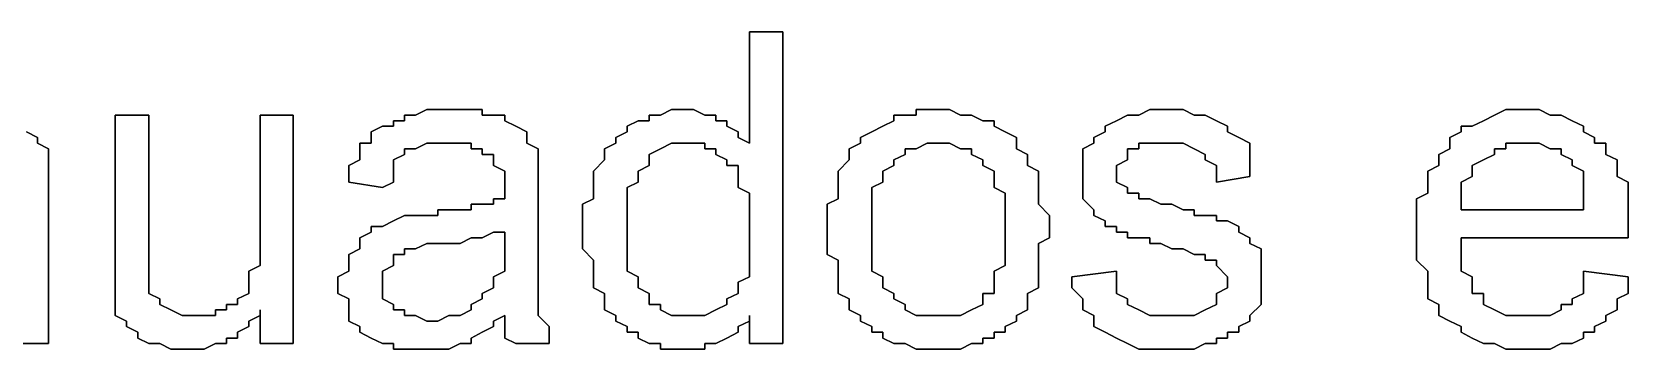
# Model space of a CAD drawing. Header units: metres. Extents: x 2.9 to 42.8, y 1.7 to 28.7.
# Drawn here: x 39.407 to 39.913, y 19.704 to 19.805 of the extents above; entities that cross this region are included whole.
import ezdxf

# ---------------------------------------------------------------- set-up
doc = ezdxf.new("R2010")
doc.units = ezdxf.units.M
doc.layers.add('GRIS', color=8, linetype='Continuous')

msp = doc.modelspace()

# ---------------------------------------------------------------- linework, layer by layer
at = {"layer": 'GRIS', "lineweight": -3}
for points in [[(39.6452, 19.8049), (39.6346, 19.8049), (39.6452, 19.8049)], [(39.6346, 19.8049), (39.6346, 19.7697), (39.6346, 19.8049)], [(39.6452, 19.7062), (39.6452, 19.8049), (39.6452, 19.7062)], [(39.5323, 19.7803), (39.5287, 19.7785), (39.5323, 19.7803)], [(39.5358, 19.7803), (39.5323, 19.7803), (39.5358, 19.7803)], [(39.5393, 19.7803), (39.5358, 19.7803), (39.5393, 19.7803)], [(39.5429, 19.7803), (39.5393, 19.7803), (39.5429, 19.7803)], [(39.5464, 19.7803), (39.5429, 19.7803), (39.5464, 19.7803)], [(39.5499, 19.7803), (39.5464, 19.7803), (39.5499, 19.7803)], [(39.5499, 19.7785), (39.5499, 19.7803), (39.5499, 19.7785)], [(39.6099, 19.7803), (39.6064, 19.7785), (39.6099, 19.7803)], [(39.6134, 19.7803), (39.6099, 19.7803), (39.6134, 19.7803)], [(39.6169, 19.7803), (39.6134, 19.7803), (39.6169, 19.7803)], [(39.6205, 19.7785), (39.6169, 19.7803), (39.6205, 19.7785)], [(39.691, 19.7803), (39.6875, 19.7803), (39.691, 19.7803)], [(39.6875, 19.7803), (39.6875, 19.7785), (39.6875, 19.7803)], [(39.6946, 19.7803), (39.691, 19.7803), (39.6946, 19.7803)], [(39.6981, 19.7803), (39.6946, 19.7803), (39.6981, 19.7803)], [(39.7016, 19.7785), (39.6981, 19.7803), (39.7016, 19.7785)], [(39.7616, 19.7803), (39.7581, 19.7785), (39.7616, 19.7803)], [(39.7651, 19.7803), (39.7616, 19.7803), (39.7651, 19.7803)], [(39.7686, 19.7803), (39.7651, 19.7803), (39.7686, 19.7803)], [(39.7722, 19.7803), (39.7686, 19.7803), (39.7722, 19.7803)], [(39.7757, 19.7785), (39.7722, 19.7803), (39.7757, 19.7785)], [(39.8745, 19.7803), (39.8709, 19.7785), (39.8745, 19.7803)], [(39.878, 19.7803), (39.8745, 19.7803), (39.878, 19.7803)], [(39.8815, 19.7803), (39.878, 19.7803), (39.8815, 19.7803)], [(39.8851, 19.7803), (39.8815, 19.7803), (39.8851, 19.7803)], [(39.8886, 19.7785), (39.8851, 19.7803), (39.8886, 19.7785)], [(39.4441, 19.7785), (39.4335, 19.7785), (39.4441, 19.7785)], [(39.4335, 19.7785), (39.4335, 19.7326), (39.4335, 19.7785)], [(39.4441, 19.7379), (39.4441, 19.7785), (39.4441, 19.7379)], [(39.4899, 19.7785), (39.4794, 19.7785), (39.4899, 19.7785)], [(39.4794, 19.7785), (39.4794, 19.7397), (39.4794, 19.7785)], [(39.4899, 19.7062), (39.4899, 19.7785), (39.4899, 19.7062)], [(39.5182, 19.775), (39.5146, 19.7732), (39.5182, 19.775)], [(39.5217, 19.775), (39.5182, 19.775), (39.5217, 19.775)], [(39.5252, 19.7767), (39.5217, 19.7767), (39.5252, 19.7767)], [(39.5217, 19.7767), (39.5217, 19.775), (39.5217, 19.7767)], [(39.5287, 19.7785), (39.5252, 19.7785), (39.5287, 19.7785)], [(39.5252, 19.7785), (39.5252, 19.7767), (39.5252, 19.7785)], [(39.5534, 19.7785), (39.5499, 19.7785), (39.5534, 19.7785)], [(39.557, 19.7785), (39.5534, 19.7785), (39.557, 19.7785)], [(39.557, 19.7767), (39.557, 19.7785), (39.557, 19.7767)], [(39.5605, 19.775), (39.557, 19.7767), (39.5605, 19.775)], [(39.564, 19.7732), (39.5605, 19.775), (39.564, 19.7732)], [(39.5993, 19.7767), (39.5958, 19.775), (39.5993, 19.7767)], [(39.5958, 19.775), (39.5958, 19.7732), (39.5958, 19.775)], [(39.6028, 19.7767), (39.5993, 19.7767), (39.6028, 19.7767)], [(39.6064, 19.7785), (39.6028, 19.7785), (39.6064, 19.7785)], [(39.6028, 19.7785), (39.6028, 19.7767), (39.6028, 19.7785)], [(39.624, 19.7785), (39.6205, 19.7785), (39.624, 19.7785)], [(39.624, 19.7767), (39.624, 19.7785), (39.624, 19.7767)], [(39.6275, 19.7767), (39.624, 19.7767), (39.6275, 19.7767)], [(39.6275, 19.775), (39.6275, 19.7767), (39.6275, 19.775)], [(39.6311, 19.7732), (39.6275, 19.775), (39.6311, 19.7732)], [(39.6769, 19.775), (39.6734, 19.7732), (39.6769, 19.775)], [(39.6804, 19.7767), (39.6769, 19.775), (39.6804, 19.7767)], [(39.684, 19.7785), (39.6804, 19.7785), (39.684, 19.7785)], [(39.6804, 19.7785), (39.6804, 19.7767), (39.6804, 19.7785)], [(39.6875, 19.7785), (39.684, 19.7785), (39.6875, 19.7785)], [(39.7051, 19.7785), (39.7016, 19.7785), (39.7051, 19.7785)], [(39.7087, 19.7767), (39.7051, 19.7785), (39.7087, 19.7767)], [(39.7122, 19.7767), (39.7087, 19.7767), (39.7122, 19.7767)], [(39.7122, 19.775), (39.7122, 19.7767), (39.7122, 19.775)], [(39.7157, 19.7732), (39.7122, 19.775), (39.7157, 19.7732)], [(39.751, 19.7767), (39.7475, 19.775), (39.751, 19.7767)], [(39.7475, 19.775), (39.7475, 19.7732), (39.7475, 19.775)], [(39.7545, 19.7785), (39.751, 19.7767), (39.7545, 19.7785)], [(39.7581, 19.7785), (39.7545, 19.7785), (39.7581, 19.7785)], [(39.7792, 19.7785), (39.7757, 19.7785), (39.7792, 19.7785)], [(39.7828, 19.7767), (39.7792, 19.7785), (39.7828, 19.7767)], [(39.7863, 19.775), (39.7828, 19.7767), (39.7863, 19.775)], [(39.7863, 19.7732), (39.7863, 19.775), (39.7863, 19.7732)], [(39.8639, 19.775), (39.8604, 19.775), (39.8639, 19.775)], [(39.8604, 19.775), (39.8604, 19.7732), (39.8604, 19.775)], [(39.8674, 19.7767), (39.8639, 19.775), (39.8674, 19.7767)], [(39.8709, 19.7785), (39.8674, 19.7767), (39.8709, 19.7785)], [(39.8921, 19.7785), (39.8886, 19.7785), (39.8921, 19.7785)], [(39.8956, 19.7767), (39.8921, 19.7785), (39.8956, 19.7767)], [(39.8992, 19.775), (39.8956, 19.7767), (39.8992, 19.775)], [(39.8992, 19.7732), (39.8992, 19.775), (39.8992, 19.7732)], [(39.4088, 19.7714), (39.4053, 19.7732), (39.4088, 19.7714)], [(39.4088, 19.7697), (39.4088, 19.7714), (39.4088, 19.7697)], [(39.4123, 19.7679), (39.4088, 19.7697), (39.4123, 19.7679)], [(39.5146, 19.7697), (39.5111, 19.7697), (39.5146, 19.7697)], [(39.5111, 19.7697), (39.5111, 19.7661), (39.5111, 19.7697)], [(39.5146, 19.7732), (39.5146, 19.7714), (39.5146, 19.7732)], [(39.5146, 19.7714), (39.5146, 19.7697), (39.5146, 19.7714)], [(39.5287, 19.7679), (39.5323, 19.7697), (39.5287, 19.7679)], [(39.5323, 19.7697), (39.5358, 19.7697), (39.5323, 19.7697)], [(39.5358, 19.7697), (39.5393, 19.7697), (39.5358, 19.7697)], [(39.5393, 19.7697), (39.5429, 19.7697), (39.5393, 19.7697)], [(39.5429, 19.7697), (39.5464, 19.7697), (39.5429, 19.7697)], [(39.5464, 19.7697), (39.5464, 19.7679), (39.5464, 19.7697)], [(39.564, 19.7714), (39.564, 19.7732), (39.564, 19.7714)], [(39.564, 19.7697), (39.564, 19.7714), (39.564, 19.7697)], [(39.5676, 19.7679), (39.564, 19.7697), (39.5676, 19.7679)], [(39.5923, 19.7697), (39.5887, 19.7679), (39.5923, 19.7697)], [(39.5958, 19.7732), (39.5923, 19.7714), (39.5958, 19.7732)], [(39.5923, 19.7714), (39.5923, 19.7697), (39.5923, 19.7714)], [(39.6064, 19.7679), (39.6099, 19.7697), (39.6064, 19.7679)], [(39.6099, 19.7697), (39.6134, 19.7697), (39.6099, 19.7697)], [(39.6134, 19.7697), (39.6169, 19.7697), (39.6134, 19.7697)], [(39.6169, 19.7697), (39.6205, 19.7697), (39.6169, 19.7697)], [(39.6205, 19.7697), (39.6205, 19.7679), (39.6205, 19.7697)], [(39.6311, 19.7714), (39.6311, 19.7732), (39.6311, 19.7714)], [(39.6346, 19.7697), (39.6311, 19.7714), (39.6346, 19.7697)], [(39.6699, 19.7697), (39.6663, 19.7679), (39.6699, 19.7697)], [(39.6734, 19.7732), (39.6699, 19.7714), (39.6734, 19.7732)], [(39.6699, 19.7714), (39.6699, 19.7697), (39.6699, 19.7714)], [(39.6875, 19.7679), (39.691, 19.7697), (39.6875, 19.7679)], [(39.691, 19.7697), (39.6946, 19.7697), (39.691, 19.7697)], [(39.6946, 19.7697), (39.6981, 19.7697), (39.6946, 19.7697)], [(39.6981, 19.7697), (39.7016, 19.7679), (39.6981, 19.7697)], [(39.7193, 19.7714), (39.7157, 19.7732), (39.7193, 19.7714)], [(39.7193, 19.7697), (39.7193, 19.7714), (39.7193, 19.7697)], [(39.7193, 19.7679), (39.7193, 19.7697), (39.7193, 19.7679)], [(39.7439, 19.7697), (39.7404, 19.7679), (39.7439, 19.7697)], [(39.7475, 19.7732), (39.7439, 19.7714), (39.7475, 19.7732)], [(39.7439, 19.7714), (39.7439, 19.7697), (39.7439, 19.7714)], [(39.7581, 19.7679), (39.7581, 19.7697), (39.7581, 19.7679)], [(39.7581, 19.7697), (39.7616, 19.7697), (39.7581, 19.7697)], [(39.7616, 19.7697), (39.7651, 19.7697), (39.7616, 19.7697)], [(39.7651, 19.7697), (39.7686, 19.7697), (39.7651, 19.7697)], [(39.7686, 19.7697), (39.7722, 19.7697), (39.7686, 19.7697)], [(39.7722, 19.7697), (39.7757, 19.7679), (39.7722, 19.7697)], [(39.7898, 19.7714), (39.7863, 19.7732), (39.7898, 19.7714)], [(39.7933, 19.7697), (39.7898, 19.7714), (39.7933, 19.7697)], [(39.7933, 19.7679), (39.7933, 19.7697), (39.7933, 19.7679)], [(39.8604, 19.7732), (39.8568, 19.7714), (39.8604, 19.7732)], [(39.8568, 19.7714), (39.8568, 19.7697), (39.8568, 19.7714)], [(39.8568, 19.7697), (39.8568, 19.7679), (39.8568, 19.7697)], [(39.8745, 19.7679), (39.8745, 19.7697), (39.8745, 19.7679)], [(39.8745, 19.7697), (39.878, 19.7697), (39.8745, 19.7697)], [(39.878, 19.7697), (39.8815, 19.7697), (39.878, 19.7697)], [(39.8815, 19.7697), (39.8851, 19.7697), (39.8815, 19.7697)], [(39.8851, 19.7697), (39.8886, 19.7679), (39.8851, 19.7697)], [(39.9027, 19.7714), (39.8992, 19.7732), (39.9027, 19.7714)], [(39.9027, 19.7697), (39.9027, 19.7714), (39.9027, 19.7697)], [(39.9062, 19.7697), (39.9027, 19.7697), (39.9062, 19.7697)], [(39.9062, 19.7679), (39.9062, 19.7697), (39.9062, 19.7679)], [(39.4123, 19.7644), (39.4123, 19.7679), (39.4123, 19.7644)], [(39.4123, 19.7626), (39.4123, 19.7644), (39.4123, 19.7626)], [(39.5111, 19.7644), (39.5076, 19.7626), (39.5111, 19.7644)], [(39.5111, 19.7661), (39.5111, 19.7644), (39.5111, 19.7661)], [(39.5217, 19.7644), (39.5252, 19.7661), (39.5217, 19.7644)], [(39.5217, 19.7626), (39.5217, 19.7644), (39.5217, 19.7626)], [(39.5252, 19.7661), (39.5252, 19.7679), (39.5252, 19.7661)], [(39.5252, 19.7679), (39.5287, 19.7679), (39.5252, 19.7679)], [(39.5464, 19.7679), (39.5499, 19.7679), (39.5464, 19.7679)], [(39.5499, 19.7679), (39.5499, 19.7661), (39.5499, 19.7679)], [(39.5499, 19.7661), (39.5534, 19.7661), (39.5499, 19.7661)], [(39.5534, 19.7661), (39.5534, 19.7644), (39.5534, 19.7661)], [(39.5534, 19.7644), (39.5534, 19.7626), (39.5534, 19.7644)], [(39.5676, 19.7661), (39.5676, 19.7679), (39.5676, 19.7661)], [(39.5676, 19.7644), (39.5676, 19.7661), (39.5676, 19.7644)], [(39.5676, 19.7626), (39.5676, 19.7644), (39.5676, 19.7626)], [(39.5887, 19.7644), (39.5852, 19.7608), (39.5887, 19.7644)], [(39.5887, 19.7679), (39.5887, 19.7661), (39.5887, 19.7679)], [(39.5887, 19.7661), (39.5887, 19.7644), (39.5887, 19.7661)], [(39.6028, 19.7661), (39.6064, 19.7679), (39.6028, 19.7661)], [(39.6028, 19.7644), (39.6028, 19.7661), (39.6028, 19.7644)], [(39.6028, 19.7626), (39.6028, 19.7644), (39.6028, 19.7626)], [(39.6205, 19.7679), (39.624, 19.7679), (39.6205, 19.7679)], [(39.624, 19.7679), (39.624, 19.7661), (39.624, 19.7679)], [(39.624, 19.7661), (39.6275, 19.7644), (39.624, 19.7661)], [(39.6275, 19.7644), (39.6275, 19.7626), (39.6275, 19.7644)], [(39.6663, 19.7644), (39.6628, 19.7608), (39.6663, 19.7644)], [(39.6663, 19.7679), (39.6663, 19.7661), (39.6663, 19.7679)], [(39.6663, 19.7661), (39.6663, 19.7644), (39.6663, 19.7661)], [(39.6804, 19.7644), (39.684, 19.7661), (39.6804, 19.7644)], [(39.6804, 19.7626), (39.6804, 19.7644), (39.6804, 19.7626)], [(39.684, 19.7661), (39.684, 19.7679), (39.684, 19.7661)], [(39.684, 19.7679), (39.6875, 19.7679), (39.684, 19.7679)], [(39.7016, 19.7679), (39.7051, 19.7679), (39.7016, 19.7679)], [(39.7051, 19.7679), (39.7051, 19.7661), (39.7051, 19.7679)], [(39.7051, 19.7661), (39.7087, 19.7644), (39.7051, 19.7661)], [(39.7087, 19.7644), (39.7087, 19.7626), (39.7087, 19.7644)], [(39.7228, 19.7661), (39.7193, 19.7679), (39.7228, 19.7661)], [(39.7228, 19.7644), (39.7228, 19.7661), (39.7228, 19.7644)], [(39.7228, 19.7626), (39.7228, 19.7644), (39.7228, 19.7626)], [(39.7404, 19.7679), (39.7404, 19.7661), (39.7404, 19.7679)], [(39.7404, 19.7661), (39.7404, 19.7644), (39.7404, 19.7661)], [(39.7404, 19.7644), (39.7404, 19.7608), (39.7404, 19.7644)], [(39.751, 19.7626), (39.7545, 19.7644), (39.751, 19.7626)], [(39.7545, 19.7661), (39.7545, 19.7679), (39.7545, 19.7661)], [(39.7545, 19.7679), (39.7581, 19.7679), (39.7545, 19.7679)], [(39.7545, 19.7644), (39.7545, 19.7661), (39.7545, 19.7644)], [(39.7757, 19.7679), (39.7792, 19.7661), (39.7757, 19.7679)], [(39.7792, 19.7661), (39.7792, 19.7644), (39.7792, 19.7661)], [(39.7792, 19.7644), (39.7828, 19.7626), (39.7792, 19.7644)], [(39.7933, 19.7644), (39.7933, 19.7679), (39.7933, 19.7644)], [(39.7933, 19.7626), (39.7933, 19.7644), (39.7933, 19.7626)], [(39.8568, 19.7679), (39.8533, 19.7661), (39.8568, 19.7679)], [(39.8533, 19.7661), (39.8533, 19.7644), (39.8533, 19.7661)], [(39.8533, 19.7644), (39.8533, 19.7626), (39.8533, 19.7644)], [(39.8639, 19.7626), (39.8674, 19.7644), (39.8639, 19.7626)], [(39.8674, 19.7644), (39.8709, 19.7661), (39.8674, 19.7644)], [(39.8709, 19.7661), (39.8709, 19.7679), (39.8709, 19.7661)], [(39.8709, 19.7679), (39.8745, 19.7679), (39.8709, 19.7679)], [(39.8886, 19.7679), (39.8921, 19.7679), (39.8886, 19.7679)], [(39.8921, 19.7679), (39.8921, 19.7661), (39.8921, 19.7679)], [(39.8921, 19.7661), (39.8956, 19.7644), (39.8921, 19.7661)], [(39.8956, 19.7644), (39.8956, 19.7626), (39.8956, 19.7644)], [(39.9062, 19.7661), (39.9062, 19.7679), (39.9062, 19.7661)], [(39.9098, 19.7644), (39.9062, 19.7661), (39.9098, 19.7644)], [(39.9098, 19.7626), (39.9098, 19.7644), (39.9098, 19.7626)], [(39.4123, 19.7608), (39.4123, 19.7626), (39.4123, 19.7608)], [(39.4123, 19.7591), (39.4123, 19.7608), (39.4123, 19.7591)], [(39.4123, 19.7556), (39.4123, 19.7591), (39.4123, 19.7556)], [(39.5076, 19.7626), (39.5076, 19.7608), (39.5076, 19.7626)], [(39.5076, 19.7608), (39.5076, 19.7573), (39.5076, 19.7608)], [(39.5217, 19.7591), (39.5217, 19.7626), (39.5217, 19.7591)], [(39.5217, 19.7573), (39.5217, 19.7591), (39.5217, 19.7573)], [(39.5534, 19.7626), (39.557, 19.7608), (39.5534, 19.7626)], [(39.557, 19.7608), (39.557, 19.7573), (39.557, 19.7608)], [(39.5676, 19.7608), (39.5676, 19.7626), (39.5676, 19.7608)], [(39.5676, 19.7573), (39.5676, 19.7608), (39.5676, 19.7573)], [(39.5852, 19.7608), (39.5852, 19.7591), (39.5852, 19.7608)], [(39.5852, 19.7591), (39.5852, 19.7573), (39.5852, 19.7591)], [(39.5993, 19.7608), (39.6028, 19.7626), (39.5993, 19.7608)], [(39.5993, 19.7591), (39.5993, 19.7608), (39.5993, 19.7591)], [(39.5993, 19.7573), (39.5993, 19.7591), (39.5993, 19.7573)], [(39.6275, 19.7626), (39.6311, 19.7626), (39.6275, 19.7626)], [(39.6311, 19.7626), (39.6311, 19.7608), (39.6311, 19.7626)], [(39.6311, 19.7608), (39.6311, 19.7591), (39.6311, 19.7608)], [(39.6311, 19.7591), (39.6311, 19.7556), (39.6311, 19.7591)], [(39.6628, 19.7608), (39.6628, 19.7591), (39.6628, 19.7608)], [(39.6628, 19.7591), (39.6628, 19.7573), (39.6628, 19.7591)], [(39.6769, 19.7608), (39.6804, 19.7626), (39.6769, 19.7608)], [(39.6769, 19.7591), (39.6769, 19.7608), (39.6769, 19.7591)], [(39.6769, 19.7573), (39.6769, 19.7591), (39.6769, 19.7573)], [(39.7087, 19.7626), (39.7122, 19.7608), (39.7087, 19.7626)], [(39.7122, 19.7608), (39.7122, 19.7591), (39.7122, 19.7608)], [(39.7122, 19.7591), (39.7122, 19.7573), (39.7122, 19.7591)], [(39.7263, 19.7608), (39.7228, 19.7626), (39.7263, 19.7608)], [(39.7263, 19.7591), (39.7263, 19.7608), (39.7263, 19.7591)], [(39.7263, 19.7573), (39.7263, 19.7591), (39.7263, 19.7573)], [(39.7404, 19.7608), (39.7404, 19.7591), (39.7404, 19.7608)], [(39.7404, 19.7591), (39.7404, 19.7556), (39.7404, 19.7591)], [(39.751, 19.7608), (39.751, 19.7626), (39.751, 19.7608)], [(39.751, 19.7573), (39.751, 19.7608), (39.751, 19.7573)], [(39.7828, 19.7626), (39.7828, 19.7608), (39.7828, 19.7626)], [(39.7828, 19.7608), (39.7828, 19.7573), (39.7828, 19.7608)], [(39.7828, 19.7573), (39.7933, 19.7591), (39.7828, 19.7573)], [(39.7933, 19.7591), (39.7933, 19.7626), (39.7933, 19.7591)], [(39.8533, 19.7626), (39.8498, 19.7608), (39.8533, 19.7626)], [(39.8498, 19.7608), (39.8498, 19.7591), (39.8498, 19.7608)], [(39.8498, 19.7591), (39.8498, 19.7573), (39.8498, 19.7591)], [(39.8604, 19.7573), (39.8639, 19.7591), (39.8604, 19.7573)], [(39.8639, 19.7608), (39.8639, 19.7626), (39.8639, 19.7608)], [(39.8639, 19.7591), (39.8639, 19.7608), (39.8639, 19.7591)], [(39.8956, 19.7626), (39.8992, 19.7608), (39.8956, 19.7626)], [(39.8992, 19.7608), (39.8992, 19.7591), (39.8992, 19.7608)], [(39.8992, 19.7591), (39.8992, 19.7573), (39.8992, 19.7591)], [(39.9098, 19.7608), (39.9098, 19.7626), (39.9098, 19.7608)], [(39.9098, 19.7591), (39.9098, 19.7608), (39.9098, 19.7591)], [(39.9133, 19.7573), (39.9098, 19.7591), (39.9133, 19.7573)], [(39.4123, 19.7538), (39.4123, 19.7556), (39.4123, 19.7538)], [(39.5076, 19.7573), (39.5182, 19.7556), (39.5076, 19.7573)], [(39.5182, 19.7556), (39.5217, 19.7573), (39.5182, 19.7556)], [(39.557, 19.7573), (39.557, 19.7556), (39.557, 19.7573)], [(39.557, 19.7556), (39.557, 19.7538), (39.557, 19.7556)], [(39.5676, 19.7556), (39.5676, 19.7573), (39.5676, 19.7556)], [(39.5676, 19.752), (39.5676, 19.7556), (39.5676, 19.752)], [(39.5852, 19.7573), (39.5852, 19.7538), (39.5852, 19.7573)], [(39.5958, 19.7556), (39.5993, 19.7573), (39.5958, 19.7556)], [(39.5958, 19.7538), (39.5958, 19.7556), (39.5958, 19.7538)], [(39.6311, 19.7556), (39.6346, 19.7538), (39.6311, 19.7556)], [(39.6628, 19.7573), (39.6628, 19.7556), (39.6628, 19.7573)], [(39.6628, 19.7556), (39.6628, 19.752), (39.6628, 19.7556)], [(39.6734, 19.7556), (39.6769, 19.7573), (39.6734, 19.7556)], [(39.6734, 19.7538), (39.6734, 19.7556), (39.6734, 19.7538)], [(39.7122, 19.7573), (39.7122, 19.7556), (39.7122, 19.7573)], [(39.7122, 19.7556), (39.7157, 19.7538), (39.7122, 19.7556)], [(39.7263, 19.7538), (39.7263, 19.7573), (39.7263, 19.7538)], [(39.7404, 19.7556), (39.7404, 19.7538), (39.7404, 19.7556)], [(39.7545, 19.7556), (39.751, 19.7573), (39.7545, 19.7556)], [(39.7545, 19.7538), (39.7545, 19.7556), (39.7545, 19.7538)], [(39.8498, 19.7573), (39.8498, 19.7538), (39.8498, 19.7573)], [(39.8604, 19.7538), (39.8604, 19.7573), (39.8604, 19.7538)], [(39.8992, 19.7573), (39.8992, 19.7538), (39.8992, 19.7573)], [(39.9133, 19.7538), (39.9133, 19.7573), (39.9133, 19.7538)], [(39.4123, 19.7503), (39.4123, 19.7538), (39.4123, 19.7503)], [(39.4123, 19.7062), (39.4123, 19.7503), (39.4123, 19.7062)], [(39.5499, 19.7503), (39.5464, 19.7503), (39.5499, 19.7503)], [(39.5464, 19.7503), (39.5464, 19.7485), (39.5464, 19.7503)], [(39.5534, 19.7503), (39.5499, 19.7503), (39.5534, 19.7503)], [(39.557, 19.752), (39.5534, 19.752), (39.557, 19.752)], [(39.5534, 19.752), (39.5534, 19.7503), (39.5534, 19.752)], [(39.557, 19.7538), (39.557, 19.752), (39.557, 19.7538)], [(39.5676, 19.7362), (39.5676, 19.752), (39.5676, 19.7362)], [(39.5852, 19.752), (39.5817, 19.7503), (39.5852, 19.752)], [(39.5817, 19.7503), (39.5817, 19.7467), (39.5817, 19.7503)], [(39.5852, 19.7538), (39.5852, 19.752), (39.5852, 19.7538)], [(39.5958, 19.752), (39.5958, 19.7538), (39.5958, 19.752)], [(39.5958, 19.7485), (39.5958, 19.752), (39.5958, 19.7485)], [(39.6346, 19.7538), (39.6346, 19.752), (39.6346, 19.7538)], [(39.6346, 19.752), (39.6346, 19.7503), (39.6346, 19.752)], [(39.6346, 19.7503), (39.6346, 19.7467), (39.6346, 19.7503)], [(39.6628, 19.752), (39.6593, 19.7503), (39.6628, 19.752)], [(39.6593, 19.7503), (39.6593, 19.7467), (39.6593, 19.7503)], [(39.6734, 19.7503), (39.6734, 19.7538), (39.6734, 19.7503)], [(39.6734, 19.7485), (39.6734, 19.7503), (39.6734, 19.7485)], [(39.7157, 19.7538), (39.7157, 19.7503), (39.7157, 19.7538)], [(39.7157, 19.7503), (39.7157, 19.7485), (39.7157, 19.7503)], [(39.7263, 19.752), (39.7263, 19.7538), (39.7263, 19.752)], [(39.7263, 19.7503), (39.7263, 19.752), (39.7263, 19.7503)], [(39.7298, 19.7467), (39.7263, 19.7503), (39.7298, 19.7467)], [(39.7404, 19.7538), (39.7404, 19.752), (39.7404, 19.7538)], [(39.7404, 19.752), (39.7439, 19.7485), (39.7404, 19.752)], [(39.7581, 19.7538), (39.7545, 19.7538), (39.7581, 19.7538)], [(39.7581, 19.752), (39.7581, 19.7538), (39.7581, 19.752)], [(39.7616, 19.752), (39.7581, 19.752), (39.7616, 19.752)], [(39.7651, 19.7503), (39.7616, 19.752), (39.7651, 19.7503)], [(39.7686, 19.7503), (39.7651, 19.7503), (39.7686, 19.7503)], [(39.7722, 19.7485), (39.7686, 19.7503), (39.7722, 19.7485)], [(39.8498, 19.7538), (39.8462, 19.752), (39.8498, 19.7538)], [(39.8462, 19.752), (39.8462, 19.7503), (39.8462, 19.752)], [(39.8462, 19.7503), (39.8462, 19.7467), (39.8462, 19.7503)], [(39.8604, 19.752), (39.8604, 19.7538), (39.8604, 19.752)], [(39.8604, 19.7485), (39.8604, 19.752), (39.8604, 19.7485)], [(39.8992, 19.7538), (39.8992, 19.752), (39.8992, 19.7538)], [(39.8992, 19.752), (39.8992, 19.7485), (39.8992, 19.752)], [(39.9133, 19.752), (39.9133, 19.7538), (39.9133, 19.752)], [(39.9133, 19.7503), (39.9133, 19.752), (39.9133, 19.7503)], [(39.9133, 19.7467), (39.9133, 19.7503), (39.9133, 19.7467)], [(39.5217, 19.745), (39.5182, 19.7432), (39.5217, 19.745)], [(39.5252, 19.7467), (39.5217, 19.745), (39.5252, 19.7467)], [(39.5287, 19.7467), (39.5252, 19.7467), (39.5287, 19.7467)], [(39.5323, 19.7467), (39.5287, 19.7467), (39.5323, 19.7467)], [(39.5358, 19.7467), (39.5323, 19.7467), (39.5358, 19.7467)], [(39.5393, 19.7485), (39.5358, 19.7485), (39.5393, 19.7485)], [(39.5358, 19.7485), (39.5358, 19.7467), (39.5358, 19.7485)], [(39.5429, 19.7485), (39.5393, 19.7485), (39.5429, 19.7485)], [(39.5464, 19.7485), (39.5429, 19.7485), (39.5464, 19.7485)], [(39.5817, 19.7467), (39.5817, 19.745), (39.5817, 19.7467)], [(39.5817, 19.745), (39.5817, 19.7414), (39.5817, 19.745)], [(39.5958, 19.7467), (39.5958, 19.7485), (39.5958, 19.7467)], [(39.5958, 19.7432), (39.5958, 19.7467), (39.5958, 19.7432)], [(39.6346, 19.7467), (39.6346, 19.7432), (39.6346, 19.7467)], [(39.6593, 19.7467), (39.6593, 19.745), (39.6593, 19.7467)], [(39.6593, 19.745), (39.6593, 19.7414), (39.6593, 19.745)], [(39.6734, 19.7467), (39.6734, 19.7485), (39.6734, 19.7467)], [(39.6734, 19.7432), (39.6734, 19.7467), (39.6734, 19.7432)], [(39.7157, 19.7485), (39.7157, 19.745), (39.7157, 19.7485)], [(39.7157, 19.745), (39.7157, 19.7432), (39.7157, 19.745)], [(39.7298, 19.745), (39.7298, 19.7467), (39.7298, 19.745)], [(39.7298, 19.7432), (39.7298, 19.745), (39.7298, 19.7432)], [(39.7439, 19.7485), (39.7439, 19.7467), (39.7439, 19.7485)], [(39.7439, 19.7467), (39.7475, 19.745), (39.7439, 19.7467)], [(39.7475, 19.745), (39.7475, 19.7432), (39.7475, 19.745)], [(39.7757, 19.7485), (39.7722, 19.7485), (39.7757, 19.7485)], [(39.7757, 19.7467), (39.7757, 19.7485), (39.7757, 19.7467)], [(39.7792, 19.7467), (39.7757, 19.7467), (39.7792, 19.7467)], [(39.7828, 19.7467), (39.7792, 19.7467), (39.7828, 19.7467)], [(39.7828, 19.745), (39.7828, 19.7467), (39.7828, 19.745)], [(39.7863, 19.745), (39.7828, 19.745), (39.7863, 19.745)], [(39.7898, 19.7432), (39.7863, 19.745), (39.7898, 19.7432)], [(39.8462, 19.7467), (39.8462, 19.745), (39.8462, 19.7467)], [(39.8462, 19.745), (39.8462, 19.7414), (39.8462, 19.745)], [(39.8992, 19.7485), (39.8604, 19.7485), (39.8992, 19.7485)], [(39.9133, 19.7432), (39.9133, 19.7467), (39.9133, 19.7432)], [(39.4794, 19.7397), (39.4794, 19.7362), (39.4794, 19.7397)], [(39.5146, 19.7414), (39.5111, 19.7397), (39.5146, 19.7414)], [(39.5111, 19.7397), (39.5111, 19.7379), (39.5111, 19.7397)], [(39.5182, 19.7432), (39.5146, 19.7432), (39.5182, 19.7432)], [(39.5146, 19.7432), (39.5146, 19.7414), (39.5146, 19.7432)], [(39.5429, 19.7379), (39.5464, 19.7397), (39.5429, 19.7379)], [(39.5464, 19.7397), (39.5499, 19.7397), (39.5464, 19.7397)], [(39.5499, 19.7397), (39.5534, 19.7414), (39.5499, 19.7397)], [(39.5534, 19.7414), (39.557, 19.7414), (39.5534, 19.7414)], [(39.557, 19.7414), (39.557, 19.7379), (39.557, 19.7414)], [(39.5817, 19.7414), (39.5817, 19.7379), (39.5817, 19.7414)], [(39.5958, 19.7414), (39.5958, 19.7432), (39.5958, 19.7414)], [(39.5958, 19.7397), (39.5958, 19.7414), (39.5958, 19.7397)], [(39.5958, 19.7362), (39.5958, 19.7397), (39.5958, 19.7362)], [(39.6346, 19.7432), (39.6346, 19.7414), (39.6346, 19.7432)], [(39.6346, 19.7414), (39.6346, 19.7379), (39.6346, 19.7414)], [(39.6593, 19.7414), (39.6593, 19.7397), (39.6593, 19.7414)], [(39.6593, 19.7397), (39.6593, 19.7362), (39.6593, 19.7397)], [(39.6734, 19.7414), (39.6734, 19.7432), (39.6734, 19.7414)], [(39.6734, 19.7397), (39.6734, 19.7414), (39.6734, 19.7397)], [(39.6734, 19.7362), (39.6734, 19.7397), (39.6734, 19.7362)], [(39.7157, 19.7432), (39.7157, 19.7414), (39.7157, 19.7432)], [(39.7157, 19.7414), (39.7157, 19.7379), (39.7157, 19.7414)], [(39.7263, 19.7379), (39.7298, 19.7397), (39.7263, 19.7379)], [(39.7298, 19.7397), (39.7298, 19.7432), (39.7298, 19.7397)], [(39.7475, 19.7432), (39.751, 19.7432), (39.7475, 19.7432)], [(39.751, 19.7432), (39.751, 19.7414), (39.751, 19.7432)], [(39.751, 19.7414), (39.7545, 19.7414), (39.751, 19.7414)], [(39.7545, 19.7414), (39.7545, 19.7397), (39.7545, 19.7414)], [(39.7545, 19.7397), (39.7581, 19.7397), (39.7545, 19.7397)], [(39.7581, 19.7397), (39.7616, 19.7397), (39.7581, 19.7397)], [(39.7616, 19.7397), (39.7616, 19.7379), (39.7616, 19.7397)], [(39.7898, 19.7414), (39.7898, 19.7432), (39.7898, 19.7414)], [(39.7933, 19.7397), (39.7898, 19.7414), (39.7933, 19.7397)], [(39.7933, 19.7379), (39.7933, 19.7397), (39.7933, 19.7379)], [(39.8462, 19.7414), (39.8462, 19.7397), (39.8462, 19.7414)], [(39.8462, 19.7397), (39.8462, 19.7379), (39.8462, 19.7397)], [(39.8604, 19.7362), (39.8604, 19.7397), (39.8604, 19.7362)], [(39.8604, 19.7397), (39.9133, 19.7397), (39.8604, 19.7397)], [(39.9133, 19.7414), (39.9133, 19.7432), (39.9133, 19.7414)], [(39.9133, 19.7397), (39.9133, 19.7414), (39.9133, 19.7397)], [(39.4441, 19.7344), (39.4441, 19.7379), (39.4441, 19.7344)], [(39.4441, 19.7326), (39.4441, 19.7344), (39.4441, 19.7326)], [(39.4794, 19.7362), (39.4794, 19.7344), (39.4794, 19.7362)], [(39.4794, 19.7344), (39.4794, 19.7309), (39.4794, 19.7344)], [(39.5111, 19.7362), (39.5076, 19.7344), (39.5111, 19.7362)], [(39.5076, 19.7344), (39.5076, 19.7326), (39.5076, 19.7344)], [(39.5111, 19.7379), (39.5111, 19.7362), (39.5111, 19.7379)], [(39.5217, 19.7326), (39.5217, 19.7344), (39.5217, 19.7326)], [(39.5217, 19.7344), (39.5252, 19.7344), (39.5217, 19.7344)], [(39.5252, 19.7344), (39.5252, 19.7362), (39.5252, 19.7344)], [(39.5252, 19.7362), (39.5287, 19.7362), (39.5252, 19.7362)], [(39.5287, 19.7362), (39.5323, 19.7379), (39.5287, 19.7362)], [(39.5323, 19.7379), (39.5358, 19.7379), (39.5323, 19.7379)], [(39.5358, 19.7379), (39.5393, 19.7379), (39.5358, 19.7379)], [(39.5393, 19.7379), (39.5429, 19.7379), (39.5393, 19.7379)], [(39.557, 19.7379), (39.557, 19.7344), (39.557, 19.7379)], [(39.557, 19.7344), (39.557, 19.7309), (39.557, 19.7344)], [(39.5676, 19.7326), (39.5676, 19.7362), (39.5676, 19.7326)], [(39.5817, 19.7379), (39.5817, 19.7362), (39.5817, 19.7379)], [(39.5817, 19.7362), (39.5852, 19.7326), (39.5817, 19.7362)], [(39.5958, 19.7344), (39.5958, 19.7362), (39.5958, 19.7344)], [(39.5958, 19.7309), (39.5958, 19.7344), (39.5958, 19.7309)], [(39.6346, 19.7379), (39.6346, 19.7362), (39.6346, 19.7379)], [(39.6346, 19.7362), (39.6346, 19.7326), (39.6346, 19.7362)], [(39.6593, 19.7362), (39.6593, 19.7344), (39.6593, 19.7362)], [(39.6593, 19.7344), (39.6628, 19.7326), (39.6593, 19.7344)], [(39.6734, 19.7344), (39.6734, 19.7362), (39.6734, 19.7344)], [(39.6734, 19.7309), (39.6734, 19.7344), (39.6734, 19.7309)], [(39.7157, 19.7379), (39.7157, 19.7362), (39.7157, 19.7379)], [(39.7157, 19.7362), (39.7157, 19.7326), (39.7157, 19.7362)], [(39.7263, 19.7344), (39.7263, 19.7379), (39.7263, 19.7344)], [(39.7263, 19.7326), (39.7263, 19.7344), (39.7263, 19.7326)], [(39.7616, 19.7379), (39.7651, 19.7379), (39.7616, 19.7379)], [(39.7651, 19.7379), (39.7686, 19.7362), (39.7651, 19.7379)], [(39.7686, 19.7362), (39.7722, 19.7362), (39.7686, 19.7362)], [(39.7722, 19.7362), (39.7757, 19.7344), (39.7722, 19.7362)], [(39.7757, 19.7344), (39.7792, 19.7344), (39.7757, 19.7344)], [(39.7792, 19.7344), (39.7792, 19.7326), (39.7792, 19.7344)], [(39.7969, 19.7362), (39.7933, 19.7379), (39.7969, 19.7362)], [(39.7969, 19.7344), (39.7969, 19.7362), (39.7969, 19.7344)], [(39.7969, 19.7309), (39.7969, 19.7344), (39.7969, 19.7309)], [(39.8462, 19.7379), (39.8462, 19.7344), (39.8462, 19.7379)], [(39.8462, 19.7344), (39.8462, 19.7326), (39.8462, 19.7344)], [(39.8604, 19.7344), (39.8604, 19.7362), (39.8604, 19.7344)], [(39.8604, 19.7309), (39.8604, 19.7344), (39.8604, 19.7309)], [(39.4335, 19.7326), (39.4335, 19.7309), (39.4335, 19.7326)], [(39.4335, 19.7309), (39.4335, 19.7273), (39.4335, 19.7309)], [(39.4441, 19.7291), (39.4441, 19.7326), (39.4441, 19.7291)], [(39.4441, 19.7273), (39.4441, 19.7291), (39.4441, 19.7273)], [(39.4794, 19.7309), (39.4758, 19.7291), (39.4794, 19.7309)], [(39.4758, 19.7291), (39.4758, 19.7273), (39.4758, 19.7291)], [(39.5076, 19.7291), (39.5041, 19.7273), (39.5076, 19.7291)], [(39.5076, 19.7326), (39.5076, 19.7291), (39.5076, 19.7326)], [(39.5182, 19.7291), (39.5217, 19.7309), (39.5182, 19.7291)], [(39.5182, 19.7273), (39.5182, 19.7291), (39.5182, 19.7273)], [(39.5217, 19.7309), (39.5217, 19.7326), (39.5217, 19.7309)], [(39.557, 19.7291), (39.5534, 19.7273), (39.557, 19.7291)], [(39.557, 19.7309), (39.557, 19.7291), (39.557, 19.7309)], [(39.5676, 19.7291), (39.5676, 19.7326), (39.5676, 19.7291)], [(39.5676, 19.7256), (39.5676, 19.7291), (39.5676, 19.7256)], [(39.5852, 19.7326), (39.5852, 19.7309), (39.5852, 19.7326)], [(39.5852, 19.7309), (39.5852, 19.7291), (39.5852, 19.7309)], [(39.5852, 19.7291), (39.5852, 19.7273), (39.5852, 19.7291)], [(39.5958, 19.7291), (39.5958, 19.7309), (39.5958, 19.7291)], [(39.5993, 19.7273), (39.5958, 19.7291), (39.5993, 19.7273)], [(39.6346, 19.7326), (39.6346, 19.7309), (39.6346, 19.7326)], [(39.6346, 19.7309), (39.6346, 19.7273), (39.6346, 19.7309)], [(39.6628, 19.7326), (39.6628, 19.7291), (39.6628, 19.7326)], [(39.6628, 19.7291), (39.6628, 19.7273), (39.6628, 19.7291)], [(39.6734, 19.7291), (39.6734, 19.7309), (39.6734, 19.7291)], [(39.6769, 19.7273), (39.6734, 19.7291), (39.6769, 19.7273)], [(39.7157, 19.7309), (39.7122, 19.7291), (39.7157, 19.7309)], [(39.7122, 19.7291), (39.7122, 19.7256), (39.7122, 19.7291)], [(39.7157, 19.7326), (39.7157, 19.7309), (39.7157, 19.7326)], [(39.7263, 19.7291), (39.7263, 19.7326), (39.7263, 19.7291)], [(39.7263, 19.7273), (39.7263, 19.7291), (39.7263, 19.7273)], [(39.751, 19.7291), (39.7369, 19.7273), (39.751, 19.7291)], [(39.751, 19.7273), (39.751, 19.7291), (39.751, 19.7273)], [(39.7792, 19.7326), (39.7828, 19.7326), (39.7792, 19.7326)], [(39.7828, 19.7326), (39.7828, 19.7309), (39.7828, 19.7326)], [(39.7828, 19.7309), (39.7863, 19.7273), (39.7828, 19.7309)], [(39.7969, 19.7291), (39.7969, 19.7309), (39.7969, 19.7291)], [(39.7969, 19.7273), (39.7969, 19.7291), (39.7969, 19.7273)], [(39.8462, 19.7326), (39.8498, 19.7291), (39.8462, 19.7326)], [(39.8498, 19.7291), (39.8498, 19.7273), (39.8498, 19.7291)], [(39.8604, 19.7291), (39.8604, 19.7309), (39.8604, 19.7291)], [(39.8639, 19.7273), (39.8604, 19.7291), (39.8639, 19.7273)], [(39.8992, 19.7291), (39.8992, 19.7273), (39.8992, 19.7291)], [(39.9133, 19.7273), (39.8992, 19.7291), (39.9133, 19.7273)], [(39.4335, 19.7273), (39.4335, 19.7256), (39.4335, 19.7273)], [(39.4335, 19.7256), (39.4335, 19.7238), (39.4335, 19.7256)], [(39.4335, 19.7238), (39.4335, 19.722), (39.4335, 19.7238)], [(39.4441, 19.7256), (39.4441, 19.7273), (39.4441, 19.7256)], [(39.4441, 19.722), (39.4441, 19.7256), (39.4441, 19.722)], [(39.4758, 19.7273), (39.4758, 19.7256), (39.4758, 19.7273)], [(39.4758, 19.7256), (39.4758, 19.7238), (39.4758, 19.7256)], [(39.4758, 19.7238), (39.4758, 19.722), (39.4758, 19.7238)], [(39.5041, 19.7273), (39.5041, 19.7256), (39.5041, 19.7273)], [(39.5041, 19.7256), (39.5041, 19.722), (39.5041, 19.7256)], [(39.5182, 19.7256), (39.5182, 19.7273), (39.5182, 19.7256)], [(39.5182, 19.722), (39.5182, 19.7256), (39.5182, 19.722)], [(39.5534, 19.7238), (39.5499, 19.722), (39.5534, 19.7238)], [(39.5534, 19.7273), (39.5534, 19.7256), (39.5534, 19.7273)], [(39.5534, 19.7256), (39.5534, 19.7238), (39.5534, 19.7256)], [(39.5676, 19.7238), (39.5676, 19.7256), (39.5676, 19.7238)], [(39.5676, 19.7203), (39.5676, 19.7238), (39.5676, 19.7203)], [(39.5852, 19.7273), (39.5852, 19.7238), (39.5852, 19.7273)], [(39.5852, 19.7238), (39.5887, 19.722), (39.5852, 19.7238)], [(39.5993, 19.7256), (39.5993, 19.7273), (39.5993, 19.7256)], [(39.5993, 19.7238), (39.5993, 19.7256), (39.5993, 19.7238)], [(39.6028, 19.722), (39.5993, 19.7238), (39.6028, 19.722)], [(39.6346, 19.7273), (39.6311, 19.7256), (39.6346, 19.7273)], [(39.6311, 19.7256), (39.6311, 19.7238), (39.6311, 19.7256)], [(39.6311, 19.7238), (39.6311, 19.722), (39.6311, 19.7238)], [(39.6628, 19.7273), (39.6628, 19.7256), (39.6628, 19.7273)], [(39.6628, 19.7256), (39.6628, 19.722), (39.6628, 19.7256)], [(39.6769, 19.7256), (39.6769, 19.7273), (39.6769, 19.7256)], [(39.6769, 19.7238), (39.6769, 19.7256), (39.6769, 19.7238)], [(39.6804, 19.722), (39.6769, 19.7238), (39.6804, 19.722)], [(39.7122, 19.7256), (39.7122, 19.7238), (39.7122, 19.7256)], [(39.7122, 19.7238), (39.7122, 19.722), (39.7122, 19.7238)], [(39.7228, 19.722), (39.7263, 19.7238), (39.7228, 19.722)], [(39.7263, 19.7256), (39.7263, 19.7273), (39.7263, 19.7256)], [(39.7263, 19.7238), (39.7263, 19.7256), (39.7263, 19.7238)], [(39.7369, 19.7273), (39.7369, 19.7256), (39.7369, 19.7273)], [(39.7369, 19.7256), (39.7369, 19.7238), (39.7369, 19.7256)], [(39.7369, 19.7238), (39.7404, 19.7203), (39.7369, 19.7238)], [(39.751, 19.7238), (39.751, 19.7273), (39.751, 19.7238)], [(39.751, 19.722), (39.751, 19.7238), (39.751, 19.722)], [(39.7863, 19.7238), (39.7828, 19.722), (39.7863, 19.7238)], [(39.7863, 19.7273), (39.7863, 19.7256), (39.7863, 19.7273)], [(39.7863, 19.7256), (39.7863, 19.7238), (39.7863, 19.7256)], [(39.7969, 19.7256), (39.7969, 19.7273), (39.7969, 19.7256)], [(39.7969, 19.722), (39.7969, 19.7256), (39.7969, 19.722)], [(39.8498, 19.7273), (39.8498, 19.7256), (39.8498, 19.7273)], [(39.8498, 19.7256), (39.8498, 19.7238), (39.8498, 19.7256)], [(39.8498, 19.7238), (39.8498, 19.7203), (39.8498, 19.7238)], [(39.8639, 19.7256), (39.8639, 19.7273), (39.8639, 19.7256)], [(39.8639, 19.722), (39.8639, 19.7256), (39.8639, 19.722)], [(39.8992, 19.7273), (39.8992, 19.7256), (39.8992, 19.7273)], [(39.8992, 19.7256), (39.8992, 19.722), (39.8992, 19.7256)], [(39.9133, 19.7256), (39.9133, 19.7273), (39.9133, 19.7256)], [(39.9133, 19.722), (39.9133, 19.7256), (39.9133, 19.722)], [(39.4335, 19.722), (39.4335, 19.7185), (39.4335, 19.722)], [(39.4335, 19.7185), (39.4335, 19.7168), (39.4335, 19.7185)], [(39.4476, 19.7203), (39.4441, 19.722), (39.4476, 19.7203)], [(39.4476, 19.7185), (39.4476, 19.7203), (39.4476, 19.7185)], [(39.4511, 19.7168), (39.4476, 19.7185), (39.4511, 19.7168)], [(39.4723, 19.7185), (39.4688, 19.7185), (39.4723, 19.7185)], [(39.4688, 19.7185), (39.4688, 19.7168), (39.4688, 19.7185)], [(39.4758, 19.722), (39.4723, 19.7203), (39.4758, 19.722)], [(39.4723, 19.7203), (39.4723, 19.7185), (39.4723, 19.7203)], [(39.5041, 19.722), (39.5076, 19.7203), (39.5041, 19.722)], [(39.5076, 19.7203), (39.5076, 19.7185), (39.5076, 19.7203)], [(39.5076, 19.7185), (39.5076, 19.715), (39.5076, 19.7185)], [(39.5182, 19.7203), (39.5182, 19.722), (39.5182, 19.7203)], [(39.5217, 19.7185), (39.5182, 19.7203), (39.5217, 19.7185)], [(39.5217, 19.7168), (39.5217, 19.7185), (39.5217, 19.7168)], [(39.5499, 19.7203), (39.5464, 19.7185), (39.5499, 19.7203)], [(39.5464, 19.7185), (39.5464, 19.7168), (39.5464, 19.7185)], [(39.5499, 19.722), (39.5499, 19.7203), (39.5499, 19.722)], [(39.5676, 19.7185), (39.5676, 19.7203), (39.5676, 19.7185)], [(39.5676, 19.7168), (39.5676, 19.7185), (39.5676, 19.7168)], [(39.5887, 19.722), (39.5887, 19.7185), (39.5887, 19.722)], [(39.5887, 19.7185), (39.5887, 19.7168), (39.5887, 19.7185)], [(39.6028, 19.7185), (39.6028, 19.722), (39.6028, 19.7185)], [(39.6064, 19.7185), (39.6028, 19.7185), (39.6064, 19.7185)], [(39.6064, 19.7168), (39.6064, 19.7185), (39.6064, 19.7168)], [(39.6275, 19.7185), (39.624, 19.7168), (39.6275, 19.7185)], [(39.6311, 19.722), (39.6275, 19.7203), (39.6311, 19.722)], [(39.6275, 19.7203), (39.6275, 19.7185), (39.6275, 19.7203)], [(39.6628, 19.722), (39.6663, 19.7203), (39.6628, 19.722)], [(39.6663, 19.7203), (39.6663, 19.7185), (39.6663, 19.7203)], [(39.6663, 19.7185), (39.6663, 19.7168), (39.6663, 19.7185)], [(39.6804, 19.7203), (39.6804, 19.722), (39.6804, 19.7203)], [(39.684, 19.7185), (39.6804, 19.7203), (39.684, 19.7185)], [(39.684, 19.7168), (39.684, 19.7185), (39.684, 19.7168)], [(39.7087, 19.7185), (39.7051, 19.7168), (39.7087, 19.7185)], [(39.7122, 19.722), (39.7087, 19.722), (39.7122, 19.722)], [(39.7087, 19.722), (39.7087, 19.7203), (39.7087, 19.722)], [(39.7087, 19.7203), (39.7087, 19.7185), (39.7087, 19.7203)], [(39.7228, 19.7203), (39.7228, 19.722), (39.7228, 19.7203)], [(39.7228, 19.7185), (39.7228, 19.7203), (39.7228, 19.7185)], [(39.7228, 19.7168), (39.7228, 19.7185), (39.7228, 19.7168)], [(39.7404, 19.7203), (39.7404, 19.7185), (39.7404, 19.7203)], [(39.7404, 19.7185), (39.7404, 19.7168), (39.7404, 19.7185)], [(39.7545, 19.7203), (39.751, 19.722), (39.7545, 19.7203)], [(39.7545, 19.7185), (39.7545, 19.7203), (39.7545, 19.7185)], [(39.7581, 19.7168), (39.7545, 19.7185), (39.7581, 19.7168)], [(39.7828, 19.7185), (39.7792, 19.7168), (39.7828, 19.7185)], [(39.7828, 19.722), (39.7828, 19.7203), (39.7828, 19.722)], [(39.7828, 19.7203), (39.7828, 19.7185), (39.7828, 19.7203)], [(39.7933, 19.715), (39.7969, 19.7185), (39.7933, 19.715)], [(39.7969, 19.7203), (39.7969, 19.722), (39.7969, 19.7203)], [(39.7969, 19.7185), (39.7969, 19.7203), (39.7969, 19.7185)], [(39.8498, 19.7203), (39.8533, 19.7185), (39.8498, 19.7203)], [(39.8533, 19.7185), (39.8533, 19.7168), (39.8533, 19.7185)], [(39.8674, 19.722), (39.8639, 19.722), (39.8674, 19.722)], [(39.8674, 19.7203), (39.8674, 19.722), (39.8674, 19.7203)], [(39.8674, 19.7185), (39.8674, 19.7203), (39.8674, 19.7185)], [(39.8709, 19.7168), (39.8674, 19.7185), (39.8709, 19.7168)], [(39.8956, 19.7185), (39.8921, 19.7185), (39.8956, 19.7185)], [(39.8921, 19.7185), (39.8921, 19.7168), (39.8921, 19.7185)], [(39.8992, 19.722), (39.8956, 19.7203), (39.8992, 19.722)], [(39.8956, 19.7203), (39.8956, 19.7185), (39.8956, 19.7203)], [(39.9098, 19.7203), (39.9133, 19.722), (39.9098, 19.7203)], [(39.9098, 19.7185), (39.9098, 19.7203), (39.9098, 19.7185)], [(39.9098, 19.7168), (39.9098, 19.7185), (39.9098, 19.7168)], [(39.4335, 19.7168), (39.4335, 19.715), (39.4335, 19.7168)], [(39.4335, 19.715), (39.437, 19.7132), (39.4335, 19.715)], [(39.4547, 19.715), (39.4511, 19.7168), (39.4547, 19.715)], [(39.4582, 19.715), (39.4547, 19.715), (39.4582, 19.715)], [(39.4617, 19.715), (39.4582, 19.715), (39.4617, 19.715)], [(39.4653, 19.715), (39.4617, 19.715), (39.4653, 19.715)], [(39.4688, 19.7168), (39.4653, 19.7168), (39.4688, 19.7168)], [(39.4653, 19.7168), (39.4653, 19.715), (39.4653, 19.7168)], [(39.4758, 19.7132), (39.4794, 19.715), (39.4758, 19.7132)], [(39.4794, 19.715), (39.4794, 19.7168), (39.4794, 19.715)], [(39.4794, 19.7168), (39.4794, 19.7062), (39.4794, 19.7168)], [(39.5076, 19.715), (39.5076, 19.7132), (39.5076, 19.715)], [(39.5252, 19.7168), (39.5217, 19.7168), (39.5252, 19.7168)], [(39.5252, 19.715), (39.5252, 19.7168), (39.5252, 19.715)], [(39.5287, 19.715), (39.5252, 19.715), (39.5287, 19.715)], [(39.5323, 19.7132), (39.5287, 19.715), (39.5323, 19.7132)], [(39.5393, 19.715), (39.5358, 19.7132), (39.5393, 19.715)], [(39.5429, 19.715), (39.5393, 19.715), (39.5429, 19.715)], [(39.5464, 19.7168), (39.5429, 19.715), (39.5464, 19.7168)], [(39.5534, 19.7132), (39.557, 19.715), (39.5534, 19.7132)], [(39.557, 19.715), (39.557, 19.7132), (39.557, 19.715)], [(39.5676, 19.715), (39.5676, 19.7168), (39.5676, 19.715)], [(39.5711, 19.7115), (39.5676, 19.715), (39.5711, 19.7115)], [(39.5887, 19.7168), (39.5923, 19.715), (39.5887, 19.7168)], [(39.5923, 19.715), (39.5923, 19.7132), (39.5923, 19.715)], [(39.6099, 19.715), (39.6064, 19.7168), (39.6099, 19.715)], [(39.6134, 19.715), (39.6099, 19.715), (39.6134, 19.715)], [(39.6169, 19.715), (39.6134, 19.715), (39.6169, 19.715)], [(39.6205, 19.715), (39.6169, 19.715), (39.6205, 19.715)], [(39.624, 19.7168), (39.6205, 19.715), (39.624, 19.7168)], [(39.6346, 19.7132), (39.6346, 19.715), (39.6346, 19.7132)], [(39.6346, 19.715), (39.6346, 19.7062), (39.6346, 19.715)], [(39.6663, 19.7168), (39.6699, 19.715), (39.6663, 19.7168)], [(39.6699, 19.715), (39.6699, 19.7132), (39.6699, 19.715)], [(39.6875, 19.715), (39.684, 19.7168), (39.6875, 19.715)], [(39.691, 19.715), (39.6875, 19.715), (39.691, 19.715)], [(39.6946, 19.715), (39.691, 19.715), (39.6946, 19.715)], [(39.6981, 19.715), (39.6946, 19.715), (39.6981, 19.715)], [(39.7016, 19.715), (39.6981, 19.715), (39.7016, 19.715)], [(39.7051, 19.7168), (39.7016, 19.715), (39.7051, 19.7168)], [(39.7193, 19.715), (39.7228, 19.7168), (39.7193, 19.715)], [(39.7193, 19.7132), (39.7193, 19.715), (39.7193, 19.7132)], [(39.7404, 19.7168), (39.7439, 19.715), (39.7404, 19.7168)], [(39.7439, 19.715), (39.7439, 19.7132), (39.7439, 19.715)], [(39.7616, 19.715), (39.7581, 19.7168), (39.7616, 19.715)], [(39.7651, 19.715), (39.7616, 19.715), (39.7651, 19.715)], [(39.7686, 19.715), (39.7651, 19.715), (39.7686, 19.715)], [(39.7722, 19.715), (39.7686, 19.715), (39.7722, 19.715)], [(39.7757, 19.715), (39.7722, 19.715), (39.7757, 19.715)], [(39.7792, 19.7168), (39.7757, 19.715), (39.7792, 19.7168)], [(39.7933, 19.7132), (39.7933, 19.715), (39.7933, 19.7132)], [(39.8533, 19.7168), (39.8533, 19.715), (39.8533, 19.7168)], [(39.8533, 19.715), (39.8568, 19.7132), (39.8533, 19.715)], [(39.8745, 19.715), (39.8709, 19.7168), (39.8745, 19.715)], [(39.878, 19.715), (39.8745, 19.715), (39.878, 19.715)], [(39.8815, 19.715), (39.878, 19.715), (39.8815, 19.715)], [(39.8851, 19.715), (39.8815, 19.715), (39.8851, 19.715)], [(39.8886, 19.715), (39.8851, 19.715), (39.8886, 19.715)], [(39.8921, 19.7168), (39.8886, 19.715), (39.8921, 19.7168)], [(39.9062, 19.715), (39.9098, 19.7168), (39.9062, 19.715)], [(39.9062, 19.7132), (39.9062, 19.715), (39.9062, 19.7132)], [(39.437, 19.7132), (39.437, 19.7115), (39.437, 19.7132)], [(39.437, 19.7115), (39.4406, 19.7097), (39.437, 19.7115)], [(39.4406, 19.7097), (39.4406, 19.7079), (39.4406, 19.7097)], [(39.4723, 19.7097), (39.4758, 19.7115), (39.4723, 19.7097)], [(39.4723, 19.7079), (39.4723, 19.7097), (39.4723, 19.7079)], [(39.4758, 19.7115), (39.4758, 19.7132), (39.4758, 19.7115)], [(39.5076, 19.7132), (39.5111, 19.7115), (39.5076, 19.7132)], [(39.5111, 19.7115), (39.5111, 19.7097), (39.5111, 19.7115)], [(39.5111, 19.7097), (39.5146, 19.7079), (39.5111, 19.7097)], [(39.5358, 19.7132), (39.5323, 19.7132), (39.5358, 19.7132)], [(39.5464, 19.7079), (39.5499, 19.7097), (39.5464, 19.7079)], [(39.5499, 19.7097), (39.5534, 19.7115), (39.5499, 19.7097)], [(39.5534, 19.7115), (39.5534, 19.7132), (39.5534, 19.7115)], [(39.557, 19.7132), (39.557, 19.7097), (39.557, 19.7132)], [(39.557, 19.7097), (39.557, 19.7079), (39.557, 19.7097)], [(39.5711, 19.7097), (39.5711, 19.7115), (39.5711, 19.7097)], [(39.5711, 19.7079), (39.5711, 19.7097), (39.5711, 19.7079)], [(39.5923, 19.7132), (39.5958, 19.7115), (39.5923, 19.7132)], [(39.5958, 19.7115), (39.5958, 19.7097), (39.5958, 19.7115)], [(39.5958, 19.7097), (39.5993, 19.7097), (39.5958, 19.7097)], [(39.5993, 19.7097), (39.5993, 19.7079), (39.5993, 19.7097)], [(39.6275, 19.7079), (39.6311, 19.7097), (39.6275, 19.7079)], [(39.6311, 19.7115), (39.6346, 19.7132), (39.6311, 19.7115)], [(39.6311, 19.7097), (39.6311, 19.7115), (39.6311, 19.7097)], [(39.6699, 19.7132), (39.6734, 19.7115), (39.6699, 19.7132)], [(39.6734, 19.7115), (39.6734, 19.7097), (39.6734, 19.7115)], [(39.6734, 19.7097), (39.6769, 19.7097), (39.6734, 19.7097)], [(39.6769, 19.7097), (39.6769, 19.7079), (39.6769, 19.7097)], [(39.7122, 19.7079), (39.7122, 19.7097), (39.7122, 19.7079)], [(39.7122, 19.7097), (39.7157, 19.7097), (39.7122, 19.7097)], [(39.7157, 19.7115), (39.7193, 19.7132), (39.7157, 19.7115)], [(39.7157, 19.7097), (39.7157, 19.7115), (39.7157, 19.7097)], [(39.7439, 19.7132), (39.7439, 19.7115), (39.7439, 19.7132)], [(39.7439, 19.7115), (39.7475, 19.7097), (39.7439, 19.7115)], [(39.7475, 19.7097), (39.751, 19.7079), (39.7475, 19.7097)], [(39.7863, 19.7079), (39.7863, 19.7097), (39.7863, 19.7079)], [(39.7863, 19.7097), (39.7898, 19.7097), (39.7863, 19.7097)], [(39.7898, 19.7115), (39.7933, 19.7132), (39.7898, 19.7115)], [(39.7898, 19.7097), (39.7898, 19.7115), (39.7898, 19.7097)], [(39.8568, 19.7132), (39.8604, 19.7115), (39.8568, 19.7132)], [(39.8604, 19.7115), (39.8604, 19.7097), (39.8604, 19.7115)], [(39.8604, 19.7097), (39.8639, 19.7079), (39.8604, 19.7097)], [(39.8992, 19.7079), (39.8992, 19.7097), (39.8992, 19.7079)], [(39.8992, 19.7097), (39.9027, 19.7097), (39.8992, 19.7097)], [(39.9027, 19.7115), (39.9062, 19.7132), (39.9027, 19.7115)], [(39.9027, 19.7097), (39.9027, 19.7115), (39.9027, 19.7097)], [(39.4018, 19.7062), (39.4123, 19.7062), (39.4018, 19.7062)], [(39.4406, 19.7079), (39.4441, 19.7062), (39.4406, 19.7079)], [(39.4441, 19.7062), (39.4476, 19.7062), (39.4441, 19.7062)], [(39.4476, 19.7062), (39.4511, 19.7044), (39.4476, 19.7062)], [(39.4511, 19.7044), (39.4547, 19.7044), (39.4511, 19.7044)], [(39.4547, 19.7044), (39.4582, 19.7044), (39.4547, 19.7044)], [(39.4582, 19.7044), (39.4617, 19.7044), (39.4582, 19.7044)], [(39.4617, 19.7044), (39.4653, 19.7062), (39.4617, 19.7044)], [(39.4653, 19.7062), (39.4688, 19.7062), (39.4653, 19.7062)], [(39.4688, 19.7062), (39.4688, 19.7079), (39.4688, 19.7062)], [(39.4688, 19.7079), (39.4723, 19.7079), (39.4688, 19.7079)], [(39.4794, 19.7062), (39.4899, 19.7062), (39.4794, 19.7062)], [(39.5146, 19.7079), (39.5182, 19.7062), (39.5146, 19.7079)], [(39.5182, 19.7062), (39.5217, 19.7062), (39.5182, 19.7062)], [(39.5217, 19.7062), (39.5217, 19.7044), (39.5217, 19.7062)], [(39.5217, 19.7044), (39.5252, 19.7044), (39.5217, 19.7044)], [(39.5252, 19.7044), (39.5287, 19.7044), (39.5252, 19.7044)], [(39.5287, 19.7044), (39.5323, 19.7044), (39.5287, 19.7044)], [(39.5323, 19.7044), (39.5358, 19.7044), (39.5323, 19.7044)], [(39.5358, 19.7044), (39.5393, 19.7044), (39.5358, 19.7044)], [(39.5393, 19.7044), (39.5429, 19.7062), (39.5393, 19.7044)], [(39.5429, 19.7062), (39.5464, 19.7062), (39.5429, 19.7062)], [(39.5464, 19.7062), (39.5464, 19.7079), (39.5464, 19.7062)], [(39.557, 19.7079), (39.5605, 19.7062), (39.557, 19.7079)], [(39.5605, 19.7062), (39.5711, 19.7062), (39.5605, 19.7062)], [(39.5711, 19.7062), (39.5711, 19.7079), (39.5711, 19.7062)], [(39.5993, 19.7079), (39.6028, 19.7062), (39.5993, 19.7079)], [(39.6028, 19.7062), (39.6064, 19.7062), (39.6028, 19.7062)], [(39.6064, 19.7062), (39.6064, 19.7044), (39.6064, 19.7062)], [(39.6064, 19.7044), (39.6099, 19.7044), (39.6064, 19.7044)], [(39.6099, 19.7044), (39.6134, 19.7044), (39.6099, 19.7044)], [(39.6134, 19.7044), (39.6169, 19.7044), (39.6134, 19.7044)], [(39.6169, 19.7044), (39.6205, 19.7044), (39.6169, 19.7044)], [(39.6205, 19.7044), (39.6205, 19.7062), (39.6205, 19.7044)], [(39.6205, 19.7062), (39.624, 19.7062), (39.6205, 19.7062)], [(39.624, 19.7062), (39.6275, 19.7079), (39.624, 19.7062)], [(39.6346, 19.7062), (39.6452, 19.7062), (39.6346, 19.7062)], [(39.6769, 19.7079), (39.6804, 19.7062), (39.6769, 19.7079)], [(39.6804, 19.7062), (39.684, 19.7062), (39.6804, 19.7062)], [(39.684, 19.7062), (39.6875, 19.7044), (39.684, 19.7062)], [(39.6875, 19.7044), (39.691, 19.7044), (39.6875, 19.7044)], [(39.691, 19.7044), (39.6946, 19.7044), (39.691, 19.7044)], [(39.6946, 19.7044), (39.6981, 19.7044), (39.6946, 19.7044)], [(39.6981, 19.7044), (39.7016, 19.7044), (39.6981, 19.7044)], [(39.7016, 19.7044), (39.7051, 19.7062), (39.7016, 19.7044)], [(39.7051, 19.7062), (39.7087, 19.7062), (39.7051, 19.7062)], [(39.7087, 19.7062), (39.7087, 19.7079), (39.7087, 19.7062)], [(39.7087, 19.7079), (39.7122, 19.7079), (39.7087, 19.7079)], [(39.751, 19.7079), (39.7545, 19.7062), (39.751, 19.7079)], [(39.7545, 19.7062), (39.7581, 19.7044), (39.7545, 19.7062)], [(39.7581, 19.7044), (39.7616, 19.7044), (39.7581, 19.7044)], [(39.7616, 19.7044), (39.7651, 19.7044), (39.7616, 19.7044)], [(39.7651, 19.7044), (39.7686, 19.7044), (39.7651, 19.7044)], [(39.7686, 19.7044), (39.7722, 19.7044), (39.7686, 19.7044)], [(39.7722, 19.7044), (39.7757, 19.7044), (39.7722, 19.7044)], [(39.7757, 19.7044), (39.7792, 19.7062), (39.7757, 19.7044)], [(39.7792, 19.7062), (39.7828, 19.7062), (39.7792, 19.7062)], [(39.7828, 19.7062), (39.7828, 19.7079), (39.7828, 19.7062)], [(39.7828, 19.7079), (39.7863, 19.7079), (39.7828, 19.7079)], [(39.8639, 19.7079), (39.8674, 19.7062), (39.8639, 19.7079)], [(39.8674, 19.7062), (39.8709, 19.7062), (39.8674, 19.7062)], [(39.8709, 19.7062), (39.8745, 19.7044), (39.8709, 19.7062)], [(39.8745, 19.7044), (39.878, 19.7044), (39.8745, 19.7044)], [(39.878, 19.7044), (39.8815, 19.7044), (39.878, 19.7044)], [(39.8815, 19.7044), (39.8851, 19.7044), (39.8815, 19.7044)], [(39.8851, 19.7044), (39.8886, 19.7044), (39.8851, 19.7044)], [(39.8886, 19.7044), (39.8921, 19.7062), (39.8886, 19.7044)], [(39.8921, 19.7062), (39.8956, 19.7062), (39.8921, 19.7062)], [(39.8956, 19.7062), (39.8992, 19.7079), (39.8956, 19.7062)]]:
    msp.add_lwpolyline(points, dxfattribs=at)

doc.saveas('drawing.dxf')
